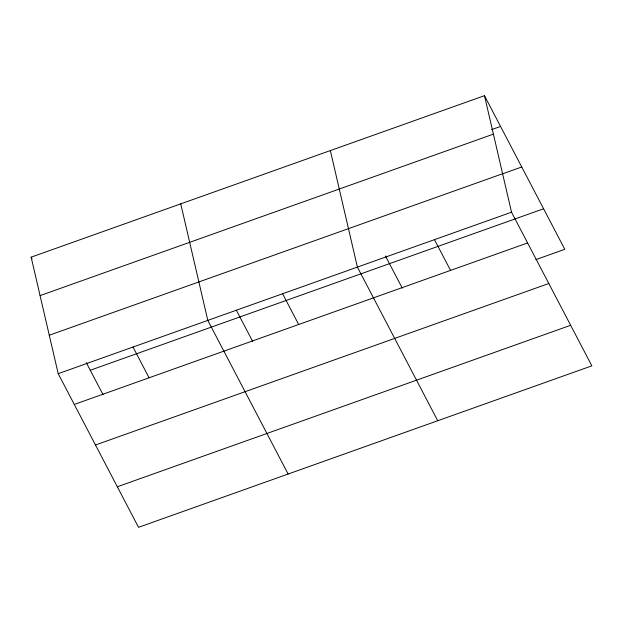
<?xml version="1.0" encoding="UTF-8"?>
<svg xmlns="http://www.w3.org/2000/svg" width="623" height="623" viewBox="0 0 623 623"><rect width="100%" height="100%" fill="white"/><g stroke="black" fill="none" stroke-linecap="round" stroke-linejoin="round"><path stroke-width="0.93" d="M484.476 95.677L511.53 212.202L591.85 365.841L138.524 527.323L58.204 373.683L31.15 257.159L484.476 95.677L564.796 249.317L535.78 259.651M491.485 129.662L500.557 126.438M40.074 295.614L493.4 134.132M49.279 335.229L502.597 173.747M502.714 173.77L521.755 166.987M58.204 373.683L511.53 212.202M90.273 370.249L543.599 208.767M74.285 404.436L527.611 242.954M95.483 444.993L548.808 283.504M117.326 486.773L570.652 325.284M434.465 239.653L450.546 270.405M385.45 255.998L402.271 288.169M437.72 420.743L357.4 267.103L330.346 150.579M282.601 293.745L298.682 324.505M236.304 310.137L252.673 341.459M288.122 474.033L207.802 320.393L180.748 203.869M133.003 347.034L149.084 377.795M31.15 257.159L32.046 258.872M86.262 362.578L103.083 394.748"/></g></svg>
